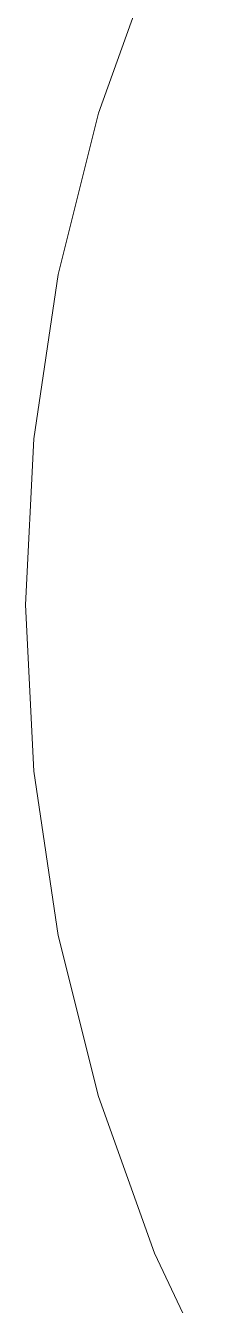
# Model space of a CAD drawing. Header units: centimetres. Extents: x -214 to 137, y -175 to 4.
# Drawn here: x 49.87 to 49.955, y -138.13 to -137.582 of the extents above; entities that cross this region are included whole.
import ezdxf

# ---------------------------------------------------------------- set-up
doc = ezdxf.new("R2010")
doc.units = ezdxf.units.CM
doc.header["$MEASUREMENT"] = 0
doc.layers.add('layer 1', color=7, linetype='Continuous')

msp = doc.modelspace()

# ---------------------------------------------------------------- linework, layer by layer
at = {"layer": 'layer 1', "color": 5, "lineweight": 9}
for points in [[(49.92506, -137.55232), (49.92506, -137.55232), (49.90109, -137.61932), (49.90109, -137.61932)], [(49.92506, -137.55232), (49.92506, -137.55232), (49.90109, -137.61932), (49.90109, -137.61932)], [(49.92506, -137.55232), (49.92506, -137.55232), (49.90109, -137.61932), (49.90109, -137.61932)], [(49.92506, -137.55232), (49.92506, -137.55232), (49.90109, -137.61932), (49.90109, -137.61932)], [(49.92506, -137.55232), (49.92506, -137.55232), (49.90109, -137.61932), (49.90109, -137.61932)], [(49.92506, -137.55232), (49.92506, -137.55232), (49.90109, -137.61932), (49.90109, -137.61932)], [(49.92506, -137.55232), (49.92506, -137.55232), (49.90109, -137.61932), (49.90109, -137.61932)], [(49.92506, -137.55232), (49.92506, -137.55232), (49.90109, -137.61932), (49.90109, -137.61932)], [(49.92506, -137.55232), (49.92506, -137.55232), (49.90109, -137.61932), (49.90109, -137.61932)], [(49.92506, -137.55232), (49.92506, -137.55232), (49.90109, -137.61932), (49.90109, -137.61932)], [(49.92506, -137.55232), (49.92506, -137.55232), (49.90109, -137.61932), (49.90109, -137.61932)], [(49.92506, -137.55232), (49.92506, -137.55232), (49.90109, -137.61932), (49.90109, -137.61932)], [(49.92506, -137.55232), (49.92506, -137.55232), (49.90109, -137.61932), (49.90109, -137.61932)], [(49.92506, -137.55232), (49.92506, -137.55232), (49.90109, -137.61932), (49.90109, -137.61932)], [(49.92506, -137.55232), (49.92506, -137.55232), (49.90109, -137.61932), (49.90109, -137.61932)], [(49.92506, -137.55232), (49.92506, -137.55232), (49.90109, -137.61932), (49.90109, -137.61932)], [(49.92506, -137.55232), (49.92506, -137.55232), (49.90109, -137.61932), (49.90109, -137.61932)], [(49.92506, -137.55232), (49.92506, -137.55232), (49.90109, -137.61932), (49.90109, -137.61932)], [(49.92506, -137.55232), (49.92506, -137.55232), (49.90109, -137.61932), (49.90109, -137.61932)], [(49.92506, -137.55232), (49.92506, -137.55232), (49.90109, -137.61932), (49.90109, -137.61932)], [(49.92506, -137.55232), (49.92506, -137.55232), (49.90109, -137.61932), (49.90109, -137.61932)], [(49.92506, -137.55232), (49.92506, -137.55232), (49.90109, -137.61932), (49.90109, -137.61932)], [(49.92506, -137.55232), (49.92506, -137.55232), (49.90109, -137.61932), (49.90109, -137.61932)], [(49.92506, -137.55232), (49.92506, -137.55232), (49.90109, -137.61932), (49.90109, -137.61932)], [(49.92506, -137.55232), (49.92506, -137.55232), (49.90109, -137.61932), (49.90109, -137.61932)], [(49.90109, -137.61932), (49.90109, -137.61932), (49.88379, -137.68835), (49.88379, -137.68835)], [(49.90109, -137.61932), (49.90109, -137.61932), (49.88379, -137.68835), (49.88379, -137.68835)], [(49.90109, -137.61932), (49.90109, -137.61932), (49.88379, -137.68835), (49.88379, -137.68835)], [(49.90109, -137.61932), (49.90109, -137.61932), (49.88379, -137.68835), (49.88379, -137.68835)], [(49.90109, -137.61932), (49.90109, -137.61932), (49.88379, -137.68835), (49.88379, -137.68835)], [(49.90109, -137.61932), (49.90109, -137.61932), (49.88379, -137.68835), (49.88379, -137.68835)], [(49.90109, -137.61932), (49.90109, -137.61932), (49.88379, -137.68835), (49.88379, -137.68835)], [(49.90109, -137.61932), (49.90109, -137.61932), (49.88379, -137.68835), (49.88379, -137.68835)], [(49.90109, -137.61932), (49.90109, -137.61932), (49.88379, -137.68835), (49.88379, -137.68835)], [(49.90109, -137.61932), (49.90109, -137.61932), (49.88379, -137.68835), (49.88379, -137.68835)], [(49.90109, -137.61932), (49.90109, -137.61932), (49.88379, -137.68835), (49.88379, -137.68835)], [(49.90109, -137.61932), (49.90109, -137.61932), (49.88379, -137.68835), (49.88379, -137.68835)], [(49.90109, -137.61932), (49.90109, -137.61932), (49.88379, -137.68835), (49.88379, -137.68835)], [(49.90109, -137.61932), (49.90109, -137.61932), (49.88379, -137.68835), (49.88379, -137.68835)], [(49.90109, -137.61932), (49.90109, -137.61932), (49.88379, -137.68835), (49.88379, -137.68835)], [(49.90109, -137.61932), (49.90109, -137.61932), (49.88379, -137.68835), (49.88379, -137.68835)], [(49.90109, -137.61932), (49.90109, -137.61932), (49.88379, -137.68835), (49.88379, -137.68835)], [(49.90109, -137.61932), (49.90109, -137.61932), (49.88379, -137.68835), (49.88379, -137.68835)], [(49.90109, -137.61932), (49.90109, -137.61932), (49.88379, -137.68835), (49.88379, -137.68835)], [(49.90109, -137.61932), (49.90109, -137.61932), (49.88379, -137.68835), (49.88379, -137.68835)], [(49.90109, -137.61932), (49.90109, -137.61932), (49.88379, -137.68835), (49.88379, -137.68835)], [(49.90109, -137.61932), (49.90109, -137.61932), (49.88379, -137.68835), (49.88379, -137.68835)], [(49.90109, -137.61932), (49.90109, -137.61932), (49.88379, -137.68835), (49.88379, -137.68835)], [(49.90109, -137.61932), (49.90109, -137.61932), (49.88379, -137.68835), (49.88379, -137.68835)], [(49.90109, -137.61932), (49.90109, -137.61932), (49.88379, -137.68835), (49.88379, -137.68835)], [(49.88379, -137.68835), (49.88379, -137.68835), (49.87335, -137.75874), (49.87335, -137.75874)], [(49.88379, -137.68835), (49.88379, -137.68835), (49.87335, -137.75874), (49.87335, -137.75874)], [(49.88379, -137.68835), (49.88379, -137.68835), (49.87335, -137.75874), (49.87335, -137.75874)], [(49.88379, -137.68835), (49.88379, -137.68835), (49.87335, -137.75874), (49.87335, -137.75874)], [(49.88379, -137.68835), (49.88379, -137.68835), (49.87335, -137.75874), (49.87335, -137.75874)], [(49.88379, -137.68835), (49.88379, -137.68835), (49.87335, -137.75874), (49.87335, -137.75874)], [(49.88379, -137.68835), (49.88379, -137.68835), (49.87335, -137.75874), (49.87335, -137.75874)], [(49.88379, -137.68835), (49.88379, -137.68835), (49.87335, -137.75874), (49.87335, -137.75874)], [(49.88379, -137.68835), (49.88379, -137.68835), (49.87335, -137.75874), (49.87335, -137.75874)], [(49.88379, -137.68835), (49.88379, -137.68835), (49.87335, -137.75874), (49.87335, -137.75874)], [(49.88379, -137.68835), (49.88379, -137.68835), (49.87335, -137.75874), (49.87335, -137.75874)], [(49.88379, -137.68835), (49.88379, -137.68835), (49.87335, -137.75874), (49.87335, -137.75874)], [(49.88379, -137.68835), (49.88379, -137.68835), (49.87335, -137.75874), (49.87335, -137.75874)], [(49.88379, -137.68835), (49.88379, -137.68835), (49.87335, -137.75874), (49.87335, -137.75874)], [(49.88379, -137.68835), (49.88379, -137.68835), (49.87335, -137.75874), (49.87335, -137.75874)], [(49.88379, -137.68835), (49.88379, -137.68835), (49.87335, -137.75874), (49.87335, -137.75874)], [(49.88379, -137.68835), (49.88379, -137.68835), (49.87335, -137.75874), (49.87335, -137.75874)], [(49.88379, -137.68835), (49.88379, -137.68835), (49.87335, -137.75874), (49.87335, -137.75874)], [(49.88379, -137.68835), (49.88379, -137.68835), (49.87335, -137.75874), (49.87335, -137.75874)], [(49.88379, -137.68835), (49.88379, -137.68835), (49.87335, -137.75874), (49.87335, -137.75874)], [(49.88379, -137.68835), (49.88379, -137.68835), (49.87335, -137.75874), (49.87335, -137.75874)], [(49.88379, -137.68835), (49.88379, -137.68835), (49.87335, -137.75874), (49.87335, -137.75874)], [(49.88379, -137.68835), (49.88379, -137.68835), (49.87335, -137.75874), (49.87335, -137.75874)], [(49.88379, -137.68835), (49.88379, -137.68835), (49.87335, -137.75874), (49.87335, -137.75874)], [(49.88379, -137.68835), (49.88379, -137.68835), (49.87335, -137.75874), (49.87335, -137.75874)], [(49.87335, -137.75874), (49.87335, -137.75874), (49.86986, -137.82982), (49.86986, -137.82982)], [(49.87335, -137.75874), (49.87335, -137.75874), (49.86986, -137.82982), (49.86986, -137.82982)], [(49.87335, -137.75874), (49.87335, -137.75874), (49.86986, -137.82982), (49.86986, -137.82982)], [(49.87335, -137.75874), (49.87335, -137.75874), (49.86986, -137.82982), (49.86986, -137.82982)], [(49.87335, -137.75874), (49.87335, -137.75874), (49.86986, -137.82982), (49.86986, -137.82982)], [(49.87335, -137.75874), (49.87335, -137.75874), (49.86986, -137.82982), (49.86986, -137.82982)], [(49.87335, -137.75874), (49.87335, -137.75874), (49.86986, -137.82982), (49.86986, -137.82982)], [(49.87335, -137.75874), (49.87335, -137.75874), (49.86986, -137.82982), (49.86986, -137.82982)], [(49.87335, -137.75874), (49.87335, -137.75874), (49.86986, -137.82982), (49.86986, -137.82982)], [(49.87335, -137.75874), (49.87335, -137.75874), (49.86986, -137.82982), (49.86986, -137.82982)], [(49.87335, -137.75874), (49.87335, -137.75874), (49.86986, -137.82982), (49.86986, -137.82982)], [(49.87335, -137.75874), (49.87335, -137.75874), (49.86986, -137.82982), (49.86986, -137.82982)], [(49.87335, -137.75874), (49.87335, -137.75874), (49.86986, -137.82982), (49.86986, -137.82982)], [(49.87335, -137.75874), (49.87335, -137.75874), (49.86986, -137.82982), (49.86986, -137.82982)], [(49.87335, -137.75874), (49.87335, -137.75874), (49.86986, -137.82982), (49.86986, -137.82982)], [(49.87335, -137.75874), (49.87335, -137.75874), (49.86986, -137.82982), (49.86986, -137.82982)], [(49.87335, -137.75874), (49.87335, -137.75874), (49.86986, -137.82982), (49.86986, -137.82982)], [(49.87335, -137.75874), (49.87335, -137.75874), (49.86986, -137.82982), (49.86986, -137.82982)], [(49.87335, -137.75874), (49.87335, -137.75874), (49.86986, -137.82982), (49.86986, -137.82982)], [(49.87335, -137.75874), (49.87335, -137.75874), (49.86986, -137.82982), (49.86986, -137.82982)], [(49.87335, -137.75874), (49.87335, -137.75874), (49.86986, -137.82982), (49.86986, -137.82982)], [(49.87335, -137.75874), (49.87335, -137.75874), (49.86986, -137.82982), (49.86986, -137.82982)], [(49.87335, -137.75874), (49.87335, -137.75874), (49.86986, -137.82982), (49.86986, -137.82982)], [(49.87335, -137.75874), (49.87335, -137.75874), (49.86986, -137.82982), (49.86986, -137.82982)], [(49.87335, -137.75874), (49.87335, -137.75874), (49.86986, -137.82982), (49.86986, -137.82982)], [(49.86986, -137.82982), (49.86986, -137.82982), (49.87335, -137.9009), (49.87335, -137.9009)], [(49.86986, -137.82982), (49.86986, -137.82982), (49.87335, -137.9009), (49.87335, -137.9009)], [(49.86986, -137.82982), (49.86986, -137.82982), (49.87335, -137.9009), (49.87335, -137.9009)], [(49.86986, -137.82982), (49.86986, -137.82982), (49.87335, -137.9009), (49.87335, -137.9009)], [(49.86986, -137.82982), (49.86986, -137.82982), (49.87335, -137.9009), (49.87335, -137.9009)], [(49.86986, -137.82982), (49.86986, -137.82982), (49.87335, -137.9009), (49.87335, -137.9009)], [(49.86986, -137.82982), (49.86986, -137.82982), (49.87335, -137.9009), (49.87335, -137.9009)], [(49.86986, -137.82982), (49.86986, -137.82982), (49.87335, -137.9009), (49.87335, -137.9009)], [(49.86986, -137.82982), (49.86986, -137.82982), (49.87335, -137.9009), (49.87335, -137.9009)], [(49.86986, -137.82982), (49.86986, -137.82982), (49.87335, -137.9009), (49.87335, -137.9009)], [(49.86986, -137.82982), (49.86986, -137.82982), (49.87335, -137.9009), (49.87335, -137.9009)], [(49.86986, -137.82982), (49.86986, -137.82982), (49.87335, -137.9009), (49.87335, -137.9009)], [(49.86986, -137.82982), (49.86986, -137.82982), (49.87335, -137.9009), (49.87335, -137.9009)], [(49.86986, -137.82982), (49.86986, -137.82982), (49.87335, -137.9009), (49.87335, -137.9009)], [(49.86986, -137.82982), (49.86986, -137.82982), (49.87335, -137.9009), (49.87335, -137.9009)], [(49.86986, -137.82982), (49.86986, -137.82982), (49.87335, -137.9009), (49.87335, -137.9009)], [(49.86986, -137.82982), (49.86986, -137.82982), (49.87335, -137.9009), (49.87335, -137.9009)], [(49.86986, -137.82982), (49.86986, -137.82982), (49.87335, -137.9009), (49.87335, -137.9009)], [(49.86986, -137.82982), (49.86986, -137.82982), (49.87335, -137.9009), (49.87335, -137.9009)], [(49.86986, -137.82982), (49.86986, -137.82982), (49.87335, -137.9009), (49.87335, -137.9009)], [(49.86986, -137.82982), (49.86986, -137.82982), (49.87335, -137.9009), (49.87335, -137.9009)], [(49.86986, -137.82982), (49.86986, -137.82982), (49.87335, -137.9009), (49.87335, -137.9009)], [(49.86986, -137.82982), (49.86986, -137.82982), (49.87335, -137.9009), (49.87335, -137.9009)], [(49.86986, -137.82982), (49.86986, -137.82982), (49.87335, -137.9009), (49.87335, -137.9009)], [(49.86986, -137.82982), (49.86986, -137.82982), (49.87335, -137.9009), (49.87335, -137.9009)], [(49.87335, -137.9009), (49.87335, -137.9009), (49.88379, -137.97129), (49.88379, -137.97129)], [(49.87335, -137.9009), (49.87335, -137.9009), (49.88379, -137.97129), (49.88379, -137.97129)], [(49.87335, -137.9009), (49.87335, -137.9009), (49.88379, -137.97129), (49.88379, -137.97129)], [(49.87335, -137.9009), (49.87335, -137.9009), (49.88379, -137.97129), (49.88379, -137.97129)], [(49.87335, -137.9009), (49.87335, -137.9009), (49.88379, -137.97129), (49.88379, -137.97129)], [(49.87335, -137.9009), (49.87335, -137.9009), (49.88379, -137.97129), (49.88379, -137.97129)], [(49.87335, -137.9009), (49.87335, -137.9009), (49.88379, -137.97129), (49.88379, -137.97129)], [(49.87335, -137.9009), (49.87335, -137.9009), (49.88379, -137.97129), (49.88379, -137.97129)], [(49.87335, -137.9009), (49.87335, -137.9009), (49.88379, -137.97129), (49.88379, -137.97129)], [(49.87335, -137.9009), (49.87335, -137.9009), (49.88379, -137.97129), (49.88379, -137.97129)], [(49.87335, -137.9009), (49.87335, -137.9009), (49.88379, -137.97129), (49.88379, -137.97129)], [(49.87335, -137.9009), (49.87335, -137.9009), (49.88379, -137.97129), (49.88379, -137.97129)], [(49.87335, -137.9009), (49.87335, -137.9009), (49.88379, -137.97129), (49.88379, -137.97129)], [(49.87335, -137.9009), (49.87335, -137.9009), (49.88379, -137.97129), (49.88379, -137.97129)], [(49.87335, -137.9009), (49.87335, -137.9009), (49.88379, -137.97129), (49.88379, -137.97129)], [(49.87335, -137.9009), (49.87335, -137.9009), (49.88379, -137.97129), (49.88379, -137.97129)], [(49.87335, -137.9009), (49.87335, -137.9009), (49.88379, -137.97129), (49.88379, -137.97129)], [(49.87335, -137.9009), (49.87335, -137.9009), (49.88379, -137.97129), (49.88379, -137.97129)], [(49.87335, -137.9009), (49.87335, -137.9009), (49.88379, -137.97129), (49.88379, -137.97129)], [(49.87335, -137.9009), (49.87335, -137.9009), (49.88379, -137.97129), (49.88379, -137.97129)], [(49.87335, -137.9009), (49.87335, -137.9009), (49.88379, -137.97129), (49.88379, -137.97129)], [(49.87335, -137.9009), (49.87335, -137.9009), (49.88379, -137.97129), (49.88379, -137.97129)], [(49.87335, -137.9009), (49.87335, -137.9009), (49.88379, -137.97129), (49.88379, -137.97129)], [(49.87335, -137.9009), (49.87335, -137.9009), (49.88379, -137.97129), (49.88379, -137.97129)], [(49.87335, -137.9009), (49.87335, -137.9009), (49.88379, -137.97129), (49.88379, -137.97129)], [(49.88379, -137.97129), (49.88379, -137.97129), (49.90109, -138.04032), (49.90109, -138.04032)], [(49.88379, -137.97129), (49.88379, -137.97129), (49.90109, -138.04032), (49.90109, -138.04032)], [(49.88379, -137.97129), (49.88379, -137.97129), (49.90109, -138.04032), (49.90109, -138.04032)], [(49.88379, -137.97129), (49.88379, -137.97129), (49.90109, -138.04032), (49.90109, -138.04032)], [(49.88379, -137.97129), (49.88379, -137.97129), (49.90109, -138.04032), (49.90109, -138.04032)], [(49.88379, -137.97129), (49.88379, -137.97129), (49.90109, -138.04032), (49.90109, -138.04032)], [(49.88379, -137.97129), (49.88379, -137.97129), (49.90109, -138.04032), (49.90109, -138.04032)], [(49.88379, -137.97129), (49.88379, -137.97129), (49.90109, -138.04032), (49.90109, -138.04032)], [(49.88379, -137.97129), (49.88379, -137.97129), (49.90109, -138.04032), (49.90109, -138.04032)], [(49.88379, -137.97129), (49.88379, -137.97129), (49.90109, -138.04032), (49.90109, -138.04032)], [(49.88379, -137.97129), (49.88379, -137.97129), (49.90109, -138.04032), (49.90109, -138.04032)], [(49.88379, -137.97129), (49.88379, -137.97129), (49.90109, -138.04032), (49.90109, -138.04032)], [(49.88379, -137.97129), (49.88379, -137.97129), (49.90109, -138.04032), (49.90109, -138.04032)], [(49.88379, -137.97129), (49.88379, -137.97129), (49.90109, -138.04032), (49.90109, -138.04032)], [(49.88379, -137.97129), (49.88379, -137.97129), (49.90109, -138.04032), (49.90109, -138.04032)], [(49.88379, -137.97129), (49.88379, -137.97129), (49.90109, -138.04032), (49.90109, -138.04032)], [(49.88379, -137.97129), (49.88379, -137.97129), (49.90109, -138.04032), (49.90109, -138.04032)], [(49.88379, -137.97129), (49.88379, -137.97129), (49.90109, -138.04032), (49.90109, -138.04032)], [(49.88379, -137.97129), (49.88379, -137.97129), (49.90109, -138.04032), (49.90109, -138.04032)], [(49.88379, -137.97129), (49.88379, -137.97129), (49.90109, -138.04032), (49.90109, -138.04032)], [(49.88379, -137.97129), (49.88379, -137.97129), (49.90109, -138.04032), (49.90109, -138.04032)], [(49.88379, -137.97129), (49.88379, -137.97129), (49.90109, -138.04032), (49.90109, -138.04032)], [(49.88379, -137.97129), (49.88379, -137.97129), (49.90109, -138.04032), (49.90109, -138.04032)], [(49.88379, -137.97129), (49.88379, -137.97129), (49.90109, -138.04032), (49.90109, -138.04032)], [(49.88379, -137.97129), (49.88379, -137.97129), (49.90109, -138.04032), (49.90109, -138.04032)], [(49.90109, -138.04032), (49.90109, -138.04032), (49.92506, -138.10732), (49.92506, -138.10732)], [(49.90109, -138.04032), (49.90109, -138.04032), (49.92506, -138.10732), (49.92506, -138.10732)], [(49.90109, -138.04032), (49.90109, -138.04032), (49.92506, -138.10732), (49.92506, -138.10732)], [(49.90109, -138.04032), (49.90109, -138.04032), (49.92506, -138.10732), (49.92506, -138.10732)], [(49.90109, -138.04032), (49.90109, -138.04032), (49.92506, -138.10732), (49.92506, -138.10732)], [(49.90109, -138.04032), (49.90109, -138.04032), (49.92506, -138.10732), (49.92506, -138.10732)], [(49.90109, -138.04032), (49.90109, -138.04032), (49.92506, -138.10732), (49.92506, -138.10732)], [(49.90109, -138.04032), (49.90109, -138.04032), (49.92506, -138.10732), (49.92506, -138.10732)], [(49.90109, -138.04032), (49.90109, -138.04032), (49.92506, -138.10732), (49.92506, -138.10732)], [(49.90109, -138.04032), (49.90109, -138.04032), (49.92506, -138.10732), (49.92506, -138.10732)], [(49.90109, -138.04032), (49.90109, -138.04032), (49.92506, -138.10732), (49.92506, -138.10732)], [(49.90109, -138.04032), (49.90109, -138.04032), (49.92506, -138.10732), (49.92506, -138.10732)], [(49.90109, -138.04032), (49.90109, -138.04032), (49.92506, -138.10732), (49.92506, -138.10732)], [(49.90109, -138.04032), (49.90109, -138.04032), (49.92506, -138.10732), (49.92506, -138.10732)], [(49.90109, -138.04032), (49.90109, -138.04032), (49.92506, -138.10732), (49.92506, -138.10732)], [(49.90109, -138.04032), (49.90109, -138.04032), (49.92506, -138.10732), (49.92506, -138.10732)], [(49.90109, -138.04032), (49.90109, -138.04032), (49.92506, -138.10732), (49.92506, -138.10732)], [(49.90109, -138.04032), (49.90109, -138.04032), (49.92506, -138.10732), (49.92506, -138.10732)], [(49.90109, -138.04032), (49.90109, -138.04032), (49.92506, -138.10732), (49.92506, -138.10732)], [(49.90109, -138.04032), (49.90109, -138.04032), (49.92506, -138.10732), (49.92506, -138.10732)], [(49.90109, -138.04032), (49.90109, -138.04032), (49.92506, -138.10732), (49.92506, -138.10732)], [(49.90109, -138.04032), (49.90109, -138.04032), (49.92506, -138.10732), (49.92506, -138.10732)], [(49.90109, -138.04032), (49.90109, -138.04032), (49.92506, -138.10732), (49.92506, -138.10732)], [(49.90109, -138.04032), (49.90109, -138.04032), (49.92506, -138.10732), (49.92506, -138.10732)], [(49.90109, -138.04032), (49.90109, -138.04032), (49.92506, -138.10732), (49.92506, -138.10732)], [(49.92506, -138.10732), (49.92506, -138.10732), (49.95549, -138.17165), (49.95549, -138.17165)], [(49.92506, -138.10732), (49.92506, -138.10732), (49.95549, -138.17165), (49.95549, -138.17165)], [(49.92506, -138.10732), (49.92506, -138.10732), (49.95549, -138.17165), (49.95549, -138.17165)], [(49.92506, -138.10732), (49.92506, -138.10732), (49.95549, -138.17165), (49.95549, -138.17165)], [(49.92506, -138.10732), (49.92506, -138.10732), (49.95549, -138.17165), (49.95549, -138.17165)], [(49.92506, -138.10732), (49.92506, -138.10732), (49.95549, -138.17165), (49.95549, -138.17165)], [(49.92506, -138.10732), (49.92506, -138.10732), (49.95549, -138.17165), (49.95549, -138.17165)], [(49.92506, -138.10732), (49.92506, -138.10732), (49.95549, -138.17165), (49.95549, -138.17165)], [(49.92506, -138.10732), (49.92506, -138.10732), (49.95549, -138.17165), (49.95549, -138.17165)], [(49.92506, -138.10732), (49.92506, -138.10732), (49.95549, -138.17165), (49.95549, -138.17165)], [(49.92506, -138.10732), (49.92506, -138.10732), (49.95549, -138.17165), (49.95549, -138.17165)], [(49.92506, -138.10732), (49.92506, -138.10732), (49.95549, -138.17165), (49.95549, -138.17165)], [(49.92506, -138.10732), (49.92506, -138.10732), (49.95549, -138.17165), (49.95549, -138.17165)], [(49.92506, -138.10732), (49.92506, -138.10732), (49.95549, -138.17165), (49.95549, -138.17165)], [(49.92506, -138.10732), (49.92506, -138.10732), (49.95549, -138.17165), (49.95549, -138.17165)], [(49.92506, -138.10732), (49.92506, -138.10732), (49.95549, -138.17165), (49.95549, -138.17165)], [(49.92506, -138.10732), (49.92506, -138.10732), (49.95549, -138.17165), (49.95549, -138.17165)], [(49.92506, -138.10732), (49.92506, -138.10732), (49.95549, -138.17165), (49.95549, -138.17165)], [(49.92506, -138.10732), (49.92506, -138.10732), (49.95549, -138.17165), (49.95549, -138.17165)], [(49.92506, -138.10732), (49.92506, -138.10732), (49.95549, -138.17165), (49.95549, -138.17165)], [(49.92506, -138.10732), (49.92506, -138.10732), (49.95549, -138.17165), (49.95549, -138.17165)], [(49.92506, -138.10732), (49.92506, -138.10732), (49.95549, -138.17165), (49.95549, -138.17165)], [(49.92506, -138.10732), (49.92506, -138.10732), (49.95549, -138.17165), (49.95549, -138.17165)], [(49.92506, -138.10732), (49.92506, -138.10732), (49.95549, -138.17165), (49.95549, -138.17165)], [(49.92506, -138.10732), (49.92506, -138.10732), (49.95549, -138.17165), (49.95549, -138.17165)]]:
    msp.add_open_spline(points, degree=3, dxfattribs=at)

doc.saveas('drawing.dxf')
